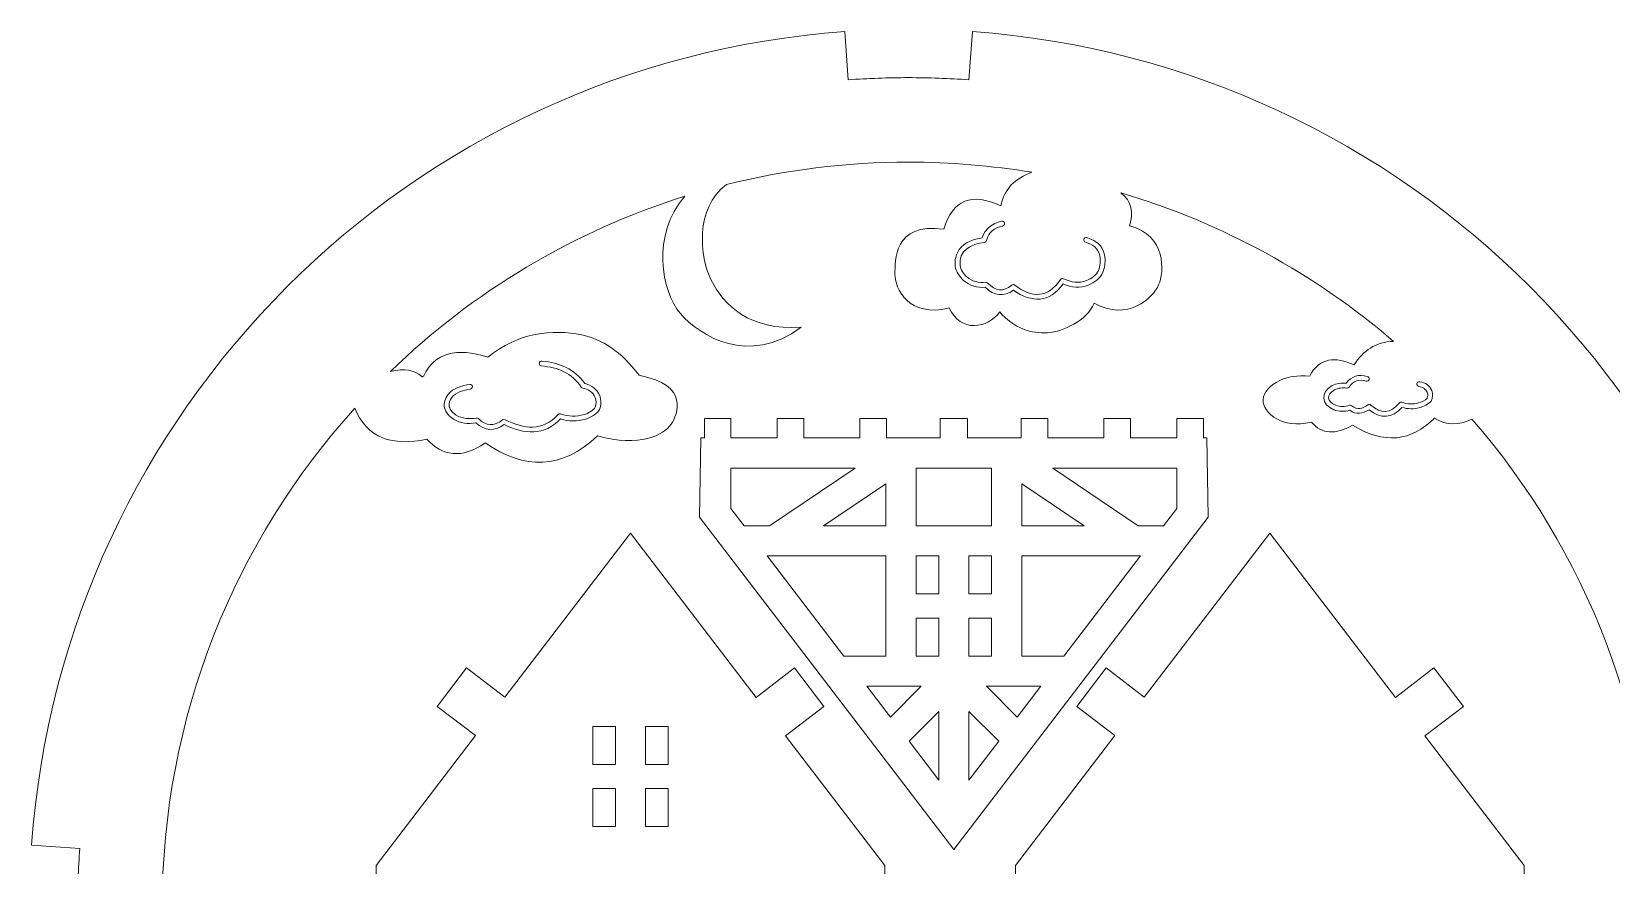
# Model space of a CAD drawing. Header units: centimetres. Extents: x -21.8 to 7.3, y -15.7 to 2.2.
# Drawn here: x -21.74 to -11.93, y -2.96 to 2.22 of the extents above; entities that cross this region are included whole.
import ezdxf

# ---------------------------------------------------------------- set-up
doc = ezdxf.new("R2010")
doc.units = ezdxf.units.CM
doc.header["$MEASUREMENT"] = 0
doc.layers.add('layer 1', color=7, linetype='Continuous')

msp = doc.modelspace()

# ---------------------------------------------------------------- linework, layer by layer
at = {"layer": 'layer 1', "color": 250, "lineweight": 9}
for points, knots in [([(-12.40939, -6.62637), (-12.40939, -6.62637), (-12.18382, -6.82414), (-12.18382, -6.82414), (-12.18382, -6.82414), (-11.42282, -5.95613), (-10.93253, -4.84483), (-10.84481, -3.62211), (-10.84481, -3.62211), (-10.84481, -3.62211), (-11.14405, -3.60064), (-11.14405, -3.60064), (-11.14405, -3.60064), (-11.13516, -3.4768), (-11.13063, -3.35174), (-11.13063, -3.22564), (-11.13063, -3.22564), (-11.13063, -3.09953), (-11.13516, -2.97448), (-11.14405, -2.85064), (-11.14405, -2.85064), (-11.14405, -2.85064), (-10.84481, -2.82917), (-10.84481, -2.82917), (-10.84481, -2.82917), (-11.03852, -0.12916), (-13.19515, 2.02748), (-15.89517, 2.2212), (-15.89517, 2.2212), (-15.89517, 2.2212), (-15.91664, 1.92196), (-15.91664, 1.92196), (-15.91664, 1.92196), (-16.04048, 1.93085), (-16.16554, 1.93538), (-16.29164, 1.93538), (-16.29164, 1.93538), (-16.41775, 1.93538), (-16.5428, 1.93085), (-16.66664, 1.92196), (-16.66664, 1.92196), (-16.66664, 1.92196), (-16.68811, 2.2212), (-16.68811, 2.2212), (-16.68811, 2.2212), (-19.38812, 2.02749), (-21.54476, -0.12916), (-21.73847, -2.82917), (-21.73847, -2.82917), (-21.73847, -2.82917), (-21.43924, -2.85064), (-21.43924, -2.85064), (-21.43924, -2.85064), (-21.44812, -2.97448), (-21.45265, -3.09953), (-21.45265, -3.22564), (-21.45265, -3.22564), (-21.45265, -3.35174), (-21.44812, -3.4768), (-21.43924, -3.60064), (-21.43924, -3.60064), (-21.43924, -3.60064), (-21.73847, -3.62211), (-21.73847, -3.62211), (-21.73847, -3.62211), (-21.65074, -4.84483), (-21.16046, -5.95612), (-20.39947, -6.82414), (-20.39947, -6.82414), (-20.39947, -6.82414), (-20.17389, -6.62636), (-20.17389, -6.62636), (-20.17389, -6.62636), (-20.00887, -6.81459), (-19.83038, -6.99072), (-19.63993, -7.15324), (-19.63993, -7.15324), (-19.63993, -7.15324), (-19.83466, -7.38145), (-19.83466, -7.38145), (-19.83466, -7.38145), (-20.20875, -7.3731), (-20.46206, -7.5321), (-20.57314, -7.75216), (-20.57314, -7.75216), (-20.66296, -7.93007), (-20.7307, -8.23858), (-20.51713, -8.51839), (-20.51713, -8.51839), (-20.42722, -8.61475), (-20.31253, -8.6228), (-20.24623, -8.58992), (-20.24623, -8.58992), (-20.19085, -8.56247), (-20.08651, -8.48128), (-20.14012, -8.36558), (-20.14012, -8.36558), (-20.21379, -8.23374), (-20.23372, -8.13554), (-20.18475, -8.08052), (-20.18475, -8.08052), (-20.14158, -8.03201), (-20.03689, -7.98331), (-19.88414, -8.04213), (-19.88414, -8.04213), (-19.41031, -8.22256), (-19.52285, -8.85833), (-19.62638, -9.21283), (-19.62638, -9.21283), (-19.7825, -9.74735), (-20.32435, -10.20252), (-20.95953, -10.62185), (-20.95953, -10.62185), (-21.07102, -10.68128), (-21.16606, -10.83174), (-21.16606, -11.00439), (-21.16606, -11.00439), (-21.16606, -11.25865), (-20.95994, -11.46476), (-20.70568, -11.46476), (-20.70568, -11.46476), (-20.483, -11.46476), (-20.29724, -11.30666), (-20.25454, -11.09659), (-20.25454, -11.09659), (-20.24028, -11.30228), (-20.06716, -11.46476), (-19.8557, -11.46476), (-19.8557, -11.46476), (-19.63491, -11.46476), (-19.45591, -11.28761), (-19.45591, -11.06907), (-19.45591, -11.06907), (-19.45591, -11.28761), (-19.27876, -11.46476), (-19.06022, -11.46476), (-19.06022, -11.46476), (-18.84169, -11.46476), (-18.66453, -11.28761), (-18.66453, -11.06907), (-18.66453, -11.06907), (-18.66453, -11.28761), (-18.48738, -11.46476), (-18.26884, -11.46476), (-18.26884, -11.46476), (-18.05785, -11.46476), (-17.88541, -11.29961), (-17.87377, -11.09153), (-17.87377, -11.09153), (-17.86214, -11.29961), (-17.68971, -11.46476), (-17.47871, -11.46476), (-17.47871, -11.46476), (-17.26018, -11.46476), (-17.08302, -11.28761), (-17.08302, -11.06907), (-17.08302, -11.06907), (-17.08302, -11.28761), (-16.90586, -11.46476), (-16.68733, -11.46476), (-16.68733, -11.46476), (-16.4688, -11.46476), (-16.29164, -11.28761), (-16.29164, -11.06907), (-16.29164, -11.06907), (-16.29164, -11.28761), (-16.11448, -11.46476), (-15.89595, -11.46476), (-15.89595, -11.46476), (-15.67742, -11.46476), (-15.50026, -11.28761), (-15.50026, -11.06907), (-15.50026, -11.06907), (-15.50026, -11.28761), (-15.32311, -11.46476), (-15.10457, -11.46476), (-15.10457, -11.46476), (-14.89357, -11.46476), (-14.72114, -11.29961), (-14.70951, -11.09153), (-14.70951, -11.09153), (-14.69788, -11.29961), (-14.52544, -11.46476), (-14.31444, -11.46476), (-14.31444, -11.46476), (-14.0959, -11.46476), (-13.91875, -11.28761), (-13.91875, -11.06907), (-13.91875, -11.06907), (-13.91875, -11.28761), (-13.7416, -11.46476), (-13.52306, -11.46476), (-13.52306, -11.46476), (-13.30453, -11.46476), (-13.12737, -11.28761), (-13.12737, -11.06907), (-13.12737, -11.06907), (-13.12737, -11.28761), (-12.94837, -11.46476), (-12.72758, -11.46476), (-12.72758, -11.46476), (-12.51613, -11.46476), (-12.343, -11.30228), (-12.32874, -11.09659), (-12.32874, -11.09659), (-12.28604, -11.30666), (-12.10028, -11.46476), (-11.8776, -11.46476), (-11.8776, -11.46476), (-11.62334, -11.46476), (-11.41723, -11.25865), (-11.41723, -11.00439), (-11.41723, -11.00439), (-11.41723, -10.83174), (-11.51227, -10.68128), (-11.62375, -10.62185), (-11.62375, -10.62185), (-12.25893, -10.20252), (-12.80078, -9.74735), (-12.9569, -9.21283), (-12.9569, -9.21283), (-13.06043, -8.85833), (-13.17297, -8.22256), (-12.69914, -8.04213), (-12.69914, -8.04213), (-12.54639, -7.98331), (-12.4417, -8.03201), (-12.39853, -8.08052), (-12.39853, -8.08052), (-12.34957, -8.13554), (-12.36949, -8.23374), (-12.44316, -8.36558), (-12.44316, -8.36558), (-12.49677, -8.48128), (-12.39244, -8.56247), (-12.33706, -8.58992), (-12.33706, -8.58992), (-12.27075, -8.6228), (-12.15607, -8.61475), (-12.06615, -8.51839), (-12.06615, -8.51839), (-11.85258, -8.23858), (-11.92033, -7.93007), (-12.01014, -7.75216), (-12.01014, -7.75216), (-12.12122, -7.5321), (-12.37453, -7.3731), (-12.74862, -7.38145), (-12.74862, -7.38145), (-12.74862, -7.38145), (-12.94336, -7.15324), (-12.94336, -7.15324), (-12.94336, -7.15324), (-12.75291, -6.99073), (-12.57442, -6.81459), (-12.40939, -6.62637)], [0, 0, 0, 0, 0.0153846, 0.0153846, 0.0153846, 0.0153846, 0.0307692, 0.0307692, 0.0307692, 0.0307692, 0.0461538, 0.0461538, 0.0461538, 0.0461538, 0.0615385, 0.0615385, 0.0615385, 0.0615385, 0.0769231, 0.0769231, 0.0769231, 0.0769231, 0.0923077, 0.0923077, 0.0923077, 0.0923077, 0.1076923, 0.1076923, 0.1076923, 0.1076923, 0.1230769, 0.1230769, 0.1230769, 0.1230769, 0.1384615, 0.1384615, 0.1384615, 0.1384615, 0.1538462, 0.1538462, 0.1538462, 0.1538462, 0.1692308, 0.1692308, 0.1692308, 0.1692308, 0.1846154, 0.1846154, 0.1846154, 0.1846154, 0.2, 0.2, 0.2, 0.2, 0.2153846, 0.2153846, 0.2153846, 0.2153846, 0.2307692, 0.2307692, 0.2307692, 0.2307692, 0.2461538, 0.2461538, 0.2461538, 0.2461538, 0.2615385, 0.2615385, 0.2615385, 0.2615385, 0.2769231, 0.2769231, 0.2769231, 0.2769231, 0.2923077, 0.2923077, 0.2923077, 0.2923077, 0.3076923, 0.3076923, 0.3076923, 0.3076923, 0.3230769, 0.3230769, 0.3230769, 0.3230769, 0.3384615, 0.3384615, 0.3384615, 0.3384615, 0.3538462, 0.3538462, 0.3538462, 0.3538462, 0.3692308, 0.3692308, 0.3692308, 0.3692308, 0.3846154, 0.3846154, 0.3846154, 0.3846154, 0.4, 0.4, 0.4, 0.4, 0.4153846, 0.4153846, 0.4153846, 0.4153846, 0.4307692, 0.4307692, 0.4307692, 0.4307692, 0.4461538, 0.4461538, 0.4461538, 0.4461538, 0.4615385, 0.4615385, 0.4615385, 0.4615385, 0.4769231, 0.4769231, 0.4769231, 0.4769231, 0.4923077, 0.4923077, 0.4923077, 0.4923077, 0.5076923, 0.5076923, 0.5076923, 0.5076923, 0.5230769, 0.5230769, 0.5230769, 0.5230769, 0.5384615, 0.5384615, 0.5384615, 0.5384615, 0.5538462, 0.5538462, 0.5538462, 0.5538462, 0.5692308, 0.5692308, 0.5692308, 0.5692308, 0.5846154, 0.5846154, 0.5846154, 0.5846154, 0.6, 0.6, 0.6, 0.6, 0.6153846, 0.6153846, 0.6153846, 0.6153846, 0.6307692, 0.6307692, 0.6307692, 0.6307692, 0.6461538, 0.6461538, 0.6461538, 0.6461538, 0.6615385, 0.6615385, 0.6615385, 0.6615385, 0.6769231, 0.6769231, 0.6769231, 0.6769231, 0.6923077, 0.6923077, 0.6923077, 0.6923077, 0.7076923, 0.7076923, 0.7076923, 0.7076923, 0.7230769, 0.7230769, 0.7230769, 0.7230769, 0.7384615, 0.7384615, 0.7384615, 0.7384615, 0.7538462, 0.7538462, 0.7538462, 0.7538462, 0.7692308, 0.7692308, 0.7692308, 0.7692308, 0.7846154, 0.7846154, 0.7846154, 0.7846154, 0.8, 0.8, 0.8, 0.8, 0.8153846, 0.8153846, 0.8153846, 0.8153846, 0.8307692, 0.8307692, 0.8307692, 0.8307692, 0.8461538, 0.8461538, 0.8461538, 0.8461538, 0.8615385, 0.8615385, 0.8615385, 0.8615385, 0.8769231, 0.8769231, 0.8769231, 0.8769231, 0.8923077, 0.8923077, 0.8923077, 0.8923077, 0.9076923, 0.9076923, 0.9076923, 0.9076923, 0.9230769, 0.9230769, 0.9230769, 0.9230769, 0.9384615, 0.9384615, 0.9384615, 0.9384615, 0.9538462, 0.9538462, 0.9538462, 0.9538462, 0.9692308, 0.9692308, 0.9692308, 0.9692308, 1, 1, 1, 1]), ([(-13.99657, -7.25433), (-13.99657, -7.25433), (-13.99657, -7.55433), (-13.99657, -7.55433), (-13.99657, -7.55433), (-13.99657, -7.55433), (-14.29657, -7.55433), (-14.29657, -7.55433), (-14.29657, -7.55433), (-14.29657, -7.55433), (-14.29657, -7.25433), (-14.29657, -7.25433), (-14.29657, -7.25433), (-14.29657, -7.25433), (-17.81635, -7.25433), (-17.81635, -7.25433), (-17.81635, -7.25433), (-17.81635, -7.25433), (-17.81635, -6.94984), (-17.81635, -6.94984), (-17.81635, -6.94984), (-17.81635, -6.94984), (-17.45062, -6.94984), (-17.45062, -6.94984), (-17.45062, -6.94984), (-17.45062, -6.94984), (-17.45062, -6.72484), (-17.45062, -6.72484), (-17.45062, -6.72484), (-17.45062, -6.72484), (-17.81635, -6.72484), (-17.81635, -6.72484), (-17.81635, -6.72484), (-17.81635, -6.72484), (-17.81635, -6.57865), (-17.81635, -6.57865), (-17.81635, -6.57865), (-17.81635, -6.57865), (-17.63713, -6.57865), (-17.63713, -6.57865), (-17.63713, -6.57865), (-17.63713, -6.57865), (-17.63713, -6.35365), (-17.63713, -6.35365), (-17.63713, -6.35365), (-17.63713, -6.35365), (-17.81635, -6.35365), (-17.81635, -6.35365), (-17.81635, -6.35365), (-17.81635, -6.35365), (-17.81635, -6.13486), (-17.81635, -6.13486), (-17.81635, -6.13486), (-17.81635, -6.13486), (-18.04135, -6.13486), (-18.04135, -6.13486), (-18.04135, -6.13486), (-18.04135, -6.13486), (-18.04135, -6.35365), (-18.04135, -6.35365), (-18.04135, -6.35365), (-18.04135, -6.35365), (-18.50295, -6.35365), (-18.50295, -6.35365), (-18.50295, -6.35365), (-18.50295, -6.35365), (-18.50295, -6.13486), (-18.50295, -6.13486), (-18.50295, -6.13486), (-18.50295, -6.13486), (-18.72795, -6.13486), (-18.72795, -6.13486), (-18.72795, -6.13486), (-18.72795, -6.13486), (-18.72795, -6.35365), (-18.72795, -6.35365), (-18.72795, -6.35365), (-18.72795, -6.35365), (-19.71313, -6.35365), (-19.71313, -6.35365), (-19.71313, -6.35365), (-20.46745, -5.5291), (-20.92765, -4.43095), (-20.92765, -3.22534), (-20.92765, -3.22534), (-20.92765, -2.02928), (-20.4747, -0.93901), (-19.731, -0.11668), (-19.731, -0.11668), (-19.65533, -0.30546), (-19.49662, -0.35373), (-19.28335, -0.30967), (-19.28335, -0.30967), (-19.1866, -0.41174), (-19.06985, -0.43579), (-18.9202, -0.33149), (-18.9202, -0.33149), (-18.67785, -0.50029), (-18.44488, -0.50005), (-18.22368, -0.28784), (-18.22368, -0.28784), (-17.96404, -0.36301), (-17.80852, -0.28159), (-17.7662, -0.21649), (-17.7662, -0.21649), (-17.72635, -0.15519), (-17.64777, 0.02781), (-17.96571, 0.08721), (-17.96571, 0.08721), (-18.07501, 0.23483), (-18.19462, 0.31169), (-18.32156, 0.33809), (-18.32156, 0.33809), (-18.50362, 0.37596), (-18.71666, 0.35374), (-18.90433, 0.20032), (-18.90433, 0.20032), (-19.09906, 0.26171), (-19.23545, 0.22824), (-19.30318, 0.08324), (-19.30318, 0.08324), (-19.31071, 0.0776), (-19.31074, 0.07493), (-19.31509, 0.07928), (-19.31509, 0.07928), (-19.3602, 0.12182), (-19.42518, 0.13254), (-19.50996, 0.11159), (-19.50996, 0.11159), (-18.99884, 0.60464), (-18.37474, 0.98138), (-17.68029, 1.19911), (-17.68029, 1.19911), (-17.89153, 0.96047), (-17.82595, 0.60614), (-17.70892, 0.47114), (-17.70892, 0.47114), (-17.58862, 0.33238), (-17.28476, 0.14112), (-16.95765, 0.38684), (-16.95765, 0.38684), (-17.27812, 0.36155), (-17.44018, 0.52421), (-17.51674, 0.6778), (-17.51674, 0.6778), (-17.58886, 0.82245), (-17.62002, 1.12409), (-17.42293, 1.27166), (-17.42293, 1.27166), (-17.06086, 1.36245), (-16.68187, 1.41067), (-16.29164, 1.41067), (-16.29164, 1.41067), (-16.03065, 1.41067), (-15.77469, 1.38909), (-15.52545, 1.34765), (-15.52545, 1.34765), (-15.62884, 1.3101), (-15.69863, 1.24525), (-15.71734, 1.13888), (-15.71734, 1.13888), (-15.89942, 1.22592), (-16.01746, 1.17687), (-16.07254, 0.99401), (-16.07254, 0.99401), (-16.38697, 1.03868), (-16.37467, 0.79391), (-16.37597, 0.7162), (-16.37597, 0.7162), (-16.37743, 0.62911), (-16.29072, 0.44084), (-16.03881, 0.50585), (-16.03881, 0.50585), (-15.9718, 0.35082), (-15.79759, 0.3761), (-15.72528, 0.48204), (-15.72528, 0.48204), (-15.64025, 0.3788), (-15.52539, 0.34407), (-15.42837, 0.35187), (-15.42837, 0.35187), (-15.32986, 0.35978), (-15.18574, 0.42374), (-15.13891, 0.53562), (-15.13891, 0.53562), (-14.93056, 0.41917), (-14.77411, 0.56752), (-14.73799, 0.64858), (-14.73799, 0.64858), (-14.70257, 0.72809), (-14.69042, 0.95691), (-14.91865, 1.01484), (-14.91865, 1.01484), (-14.8913, 1.09874), (-14.9067, 1.168), (-14.97196, 1.22013), (-14.97196, 1.22013), (-14.34074, 1.03303), (-13.76572, 0.71515), (-13.27831, 0.29789), (-13.27831, 0.29789), (-13.39142, 0.29477), (-13.46867, 0.23945), (-13.52358, 0.15164), (-13.52358, 0.15164), (-13.64162, 0.20444), (-13.73957, 0.19877), (-13.79941, 0.08219), (-13.79941, 0.08219), (-13.87709, 0.08987), (-13.9393, 0.07671), (-13.986, 0.05453), (-13.986, 0.05453), (-14.11643, -0.00741), (-14.12362, -0.11554), (-14.00045, -0.18529), (-14.00045, -0.18529), (-13.95415, -0.21153), (-13.8865, -0.22571), (-13.78948, -0.20356), (-13.78948, -0.20356), (-13.72513, -0.27768), (-13.6402, -0.28491), (-13.5335, -0.22142), (-13.5335, -0.22142), (-13.33686, -0.34405), (-13.16922, -0.3217), (-13.0255, -0.17975), (-13.0255, -0.17975), (-12.9504, -0.22344), (-12.87269, -0.22528), (-12.79231, -0.1843), (-12.79231, -0.1843), (-12.0843, -0.99832), (-11.65563, -2.06177), (-11.65563, -3.22534), (-11.65563, -3.22534), (-11.65563, -4.95078), (-12.59823, -6.45607), (-13.99657, -7.25433)], [0, 0, 0, 0, 0.0163934, 0.0163934, 0.0163934, 0.0163934, 0.0327869, 0.0327869, 0.0327869, 0.0327869, 0.0491803, 0.0491803, 0.0491803, 0.0491803, 0.0655738, 0.0655738, 0.0655738, 0.0655738, 0.0819672, 0.0819672, 0.0819672, 0.0819672, 0.0983607, 0.0983607, 0.0983607, 0.0983607, 0.1147541, 0.1147541, 0.1147541, 0.1147541, 0.1311475, 0.1311475, 0.1311475, 0.1311475, 0.147541, 0.147541, 0.147541, 0.147541, 0.1639344, 0.1639344, 0.1639344, 0.1639344, 0.1803279, 0.1803279, 0.1803279, 0.1803279, 0.1967213, 0.1967213, 0.1967213, 0.1967213, 0.2131148, 0.2131148, 0.2131148, 0.2131148, 0.2295082, 0.2295082, 0.2295082, 0.2295082, 0.2459016, 0.2459016, 0.2459016, 0.2459016, 0.2622951, 0.2622951, 0.2622951, 0.2622951, 0.2786885, 0.2786885, 0.2786885, 0.2786885, 0.295082, 0.295082, 0.295082, 0.295082, 0.3114754, 0.3114754, 0.3114754, 0.3114754, 0.3278689, 0.3278689, 0.3278689, 0.3278689, 0.3442623, 0.3442623, 0.3442623, 0.3442623, 0.3606557, 0.3606557, 0.3606557, 0.3606557, 0.3770492, 0.3770492, 0.3770492, 0.3770492, 0.3934426, 0.3934426, 0.3934426, 0.3934426, 0.4098361, 0.4098361, 0.4098361, 0.4098361, 0.4262295, 0.4262295, 0.4262295, 0.4262295, 0.442623, 0.442623, 0.442623, 0.442623, 0.4590164, 0.4590164, 0.4590164, 0.4590164, 0.4754098, 0.4754098, 0.4754098, 0.4754098, 0.4918033, 0.4918033, 0.4918033, 0.4918033, 0.5081967, 0.5081967, 0.5081967, 0.5081967, 0.5245902, 0.5245902, 0.5245902, 0.5245902, 0.5409836, 0.5409836, 0.5409836, 0.5409836, 0.557377, 0.557377, 0.557377, 0.557377, 0.5737705, 0.5737705, 0.5737705, 0.5737705, 0.5901639, 0.5901639, 0.5901639, 0.5901639, 0.6065574, 0.6065574, 0.6065574, 0.6065574, 0.6229508, 0.6229508, 0.6229508, 0.6229508, 0.6393443, 0.6393443, 0.6393443, 0.6393443, 0.6557377, 0.6557377, 0.6557377, 0.6557377, 0.6721311, 0.6721311, 0.6721311, 0.6721311, 0.6885246, 0.6885246, 0.6885246, 0.6885246, 0.704918, 0.704918, 0.704918, 0.704918, 0.7213115, 0.7213115, 0.7213115, 0.7213115, 0.7377049, 0.7377049, 0.7377049, 0.7377049, 0.7540984, 0.7540984, 0.7540984, 0.7540984, 0.7704918, 0.7704918, 0.7704918, 0.7704918, 0.7868852, 0.7868852, 0.7868852, 0.7868852, 0.8032787, 0.8032787, 0.8032787, 0.8032787, 0.8196721, 0.8196721, 0.8196721, 0.8196721, 0.8360656, 0.8360656, 0.8360656, 0.8360656, 0.852459, 0.852459, 0.852459, 0.852459, 0.8688525, 0.8688525, 0.8688525, 0.8688525, 0.8852459, 0.8852459, 0.8852459, 0.8852459, 0.9016393, 0.9016393, 0.9016393, 0.9016393, 0.9180328, 0.9180328, 0.9180328, 0.9180328, 0.9344262, 0.9344262, 0.9344262, 0.9344262, 0.9508197, 0.9508197, 0.9508197, 0.9508197, 0.9672131, 0.9672131, 0.9672131, 0.9672131, 1, 1, 1, 1]), ([(-15.33045, 0.65458), (-15.41686, 0.53726), (-15.52446, 0.53413), (-15.64061, 0.61697), (-15.64061, 0.61697), (-15.70149, 0.57143), (-15.76142, 0.58062), (-15.81534, 0.63409), (-15.81534, 0.63409), (-15.86458, 0.63011), (-15.91207, 0.6429), (-15.94963, 0.67628), (-15.94963, 0.67628), (-15.97405, 0.69797), (-15.99715, 0.73257), (-16.00135, 0.76562), (-16.00135, 0.76562), (-16.0059, 0.8015), (-15.9976, 0.8385), (-15.97642, 0.86804), (-15.97642, 0.86804), (-15.94358, 0.91382), (-15.88747, 0.93353), (-15.8335, 0.94112), (-15.8335, 0.94112), (-15.81658, 0.9985), (-15.77275, 1.03043), (-15.71364, 1.04339), (-15.71364, 1.04339), (-15.70557, 1.04515), (-15.69754, 1.04001), (-15.69577, 1.03194), (-15.69577, 1.03194), (-15.69401, 1.02387), (-15.69915, 1.01585), (-15.70722, 1.01408), (-15.70722, 1.01408), (-15.75828, 1.00289), (-15.795, 0.97654), (-15.80693, 0.9242), (-15.80693, 0.9242), (-15.80837, 0.91787), (-15.81341, 0.91336), (-15.81985, 0.91262), (-15.81985, 0.91262), (-15.90031, 0.90344), (-15.98347, 0.86316), (-15.97159, 0.7694), (-15.97159, 0.7694), (-15.96834, 0.74378), (-15.94852, 0.71542), (-15.92971, 0.69871), (-15.92971, 0.69871), (-15.89668, 0.66935), (-15.85469, 0.65966), (-15.81135, 0.66461), (-15.81135, 0.66461), (-15.80652, 0.66517), (-15.80212, 0.66357), (-15.79877, 0.66005), (-15.79877, 0.66005), (-15.75169, 0.61051), (-15.70443, 0.60218), (-15.65062, 0.64731), (-15.65062, 0.64731), (-15.64522, 0.65185), (-15.63763, 0.65205), (-15.63198, 0.64782), (-15.63198, 0.64782), (-15.52258, 0.56579), (-15.42785, 0.56545), (-15.34774, 0.68202), (-15.34774, 0.68202), (-15.34346, 0.68825), (-15.33535, 0.69032), (-15.3286, 0.6869), (-15.3286, 0.6869), (-15.28366, 0.66411), (-15.23316, 0.6575), (-15.18549, 0.67581), (-15.18549, 0.67581), (-15.15767, 0.6865), (-15.1239, 0.71008), (-15.11209, 0.73861), (-15.11209, 0.73861), (-15.10105, 0.76526), (-15.09737, 0.80096), (-15.10352, 0.82906), (-15.10352, 0.82906), (-15.11371, 0.87563), (-15.148, 0.90098), (-15.19246, 0.91305), (-15.19246, 0.91305), (-15.20044, 0.91521), (-15.20518, 0.92348), (-15.20301, 0.93146), (-15.20301, 0.93146), (-15.20085, 0.93943), (-15.19258, 0.94417), (-15.1846, 0.942), (-15.1846, 0.942), (-15.12918, 0.92696), (-15.08685, 0.89318), (-15.07422, 0.83547), (-15.07422, 0.83547), (-15.06676, 0.80138), (-15.07099, 0.75945), (-15.08437, 0.72713), (-15.08437, 0.72713), (-15.09947, 0.69065), (-15.1389, 0.66158), (-15.17473, 0.64781), (-15.17473, 0.64781), (-15.22626, 0.62801), (-15.28092, 0.63262), (-15.33045, 0.65458)], [0, 0, 0, 0, 0.0333333, 0.0333333, 0.0333333, 0.0333333, 0.0666667, 0.0666667, 0.0666667, 0.0666667, 0.1, 0.1, 0.1, 0.1, 0.1333333, 0.1333333, 0.1333333, 0.1333333, 0.1666667, 0.1666667, 0.1666667, 0.1666667, 0.2, 0.2, 0.2, 0.2, 0.2333333, 0.2333333, 0.2333333, 0.2333333, 0.2666667, 0.2666667, 0.2666667, 0.2666667, 0.3, 0.3, 0.3, 0.3, 0.3333333, 0.3333333, 0.3333333, 0.3333333, 0.3666667, 0.3666667, 0.3666667, 0.3666667, 0.4, 0.4, 0.4, 0.4, 0.4333333, 0.4333333, 0.4333333, 0.4333333, 0.4666667, 0.4666667, 0.4666667, 0.4666667, 0.5, 0.5, 0.5, 0.5, 0.5333333, 0.5333333, 0.5333333, 0.5333333, 0.5666667, 0.5666667, 0.5666667, 0.5666667, 0.6, 0.6, 0.6, 0.6, 0.6333333, 0.6333333, 0.6333333, 0.6333333, 0.6666667, 0.6666667, 0.6666667, 0.6666667, 0.7, 0.7, 0.7, 0.7, 0.7333333, 0.7333333, 0.7333333, 0.7333333, 0.7666667, 0.7666667, 0.7666667, 0.7666667, 0.8, 0.8, 0.8, 0.8, 0.8333333, 0.8333333, 0.8333333, 0.8333333, 0.8666667, 0.8666667, 0.8666667, 0.8666667, 0.9, 0.9, 0.9, 0.9, 0.9333333, 0.9333333, 0.9333333, 0.9333333, 1, 1, 1, 1]), ([(-18.30279, 0.03593), (-18.2617, 0.02541), (-18.22586, 0.002), (-18.20976, -0.03893), (-18.20976, -0.03893), (-18.19982, -0.0642), (-18.19793, -0.09942), (-18.21116, -0.12394), (-18.21116, -0.12394), (-18.22734, -0.15393), (-18.26682, -0.17504), (-18.29808, -0.18486), (-18.29808, -0.18486), (-18.34839, -0.20065), (-18.40217, -0.19835), (-18.45243, -0.18382), (-18.45243, -0.18382), (-18.5554, -0.28811), (-18.67767, -0.28033), (-18.80261, -0.21904), (-18.80261, -0.21904), (-18.86305, -0.26175), (-18.92315, -0.25876), (-18.97868, -0.20855), (-18.97868, -0.20855), (-19.02609, -0.21549), (-19.07608, -0.21121), (-19.1174, -0.18514), (-19.1174, -0.18514), (-19.14175, -0.16979), (-19.16617, -0.14356), (-19.17328, -0.11493), (-19.17328, -0.11493), (-19.18052, -0.08577), (-19.16979, -0.05389), (-19.15131, -0.03108), (-19.15131, -0.03108), (-19.1194, 0.00831), (-19.06575, 0.02468), (-19.0173, 0.03066), (-19.0173, 0.03066), (-19.0091, 0.03167), (-19.00159, 0.02581), (-19.00057, 0.01761), (-19.00057, 0.01761), (-18.99956, 0.00941), (-19.00543, 0.0019), (-19.01362, 0.00089), (-19.01362, 0.00089), (-19.05361, -0.00405), (-19.10146, -0.01721), (-19.128, -0.04997), (-19.128, -0.04997), (-19.14043, -0.06531), (-19.14909, -0.08786), (-19.14416, -0.1077), (-19.14416, -0.1077), (-19.13899, -0.1285), (-19.11892, -0.14872), (-19.1014, -0.15977), (-19.1014, -0.15977), (-19.06442, -0.18309), (-19.01833, -0.18501), (-18.97633, -0.1778), (-18.97633, -0.1778), (-18.97147, -0.17696), (-18.96691, -0.17837), (-18.96337, -0.1818), (-18.96337, -0.1818), (-18.91471, -0.22882), (-18.8665, -0.23062), (-18.81328, -0.18963), (-18.81328, -0.18963), (-18.80858, -0.18601), (-18.8026, -0.18546), (-18.79732, -0.18815), (-18.79732, -0.18815), (-18.67899, -0.24837), (-18.56487, -0.26017), (-18.46781, -0.15654), (-18.46781, -0.15654), (-18.46375, -0.1522), (-18.45793, -0.1507), (-18.45228, -0.15251), (-18.45228, -0.15251), (-18.40543, -0.16753), (-18.35443, -0.1711), (-18.30706, -0.15623), (-18.30706, -0.15623), (-18.28407, -0.14902), (-18.2496, -0.13201), (-18.23756, -0.1097), (-18.23756, -0.1097), (-18.22867, -0.0932), (-18.23107, -0.06673), (-18.23768, -0.04991), (-18.23768, -0.04991), (-18.25078, -0.0166), (-18.28175, 0.00058), (-18.31528, 0.00808), (-18.31528, 0.00808), (-18.31924, 0.00896), (-18.32233, 0.01111), (-18.32455, 0.01451), (-18.32455, 0.01451), (-18.38118, 0.10108), (-18.47106, 0.13658), (-18.57133, 0.1457), (-18.57133, 0.1457), (-18.57955, 0.14645), (-18.58566, 0.15377), (-18.58491, 0.16199), (-18.58491, 0.16199), (-18.58416, 0.17022), (-18.57684, 0.17633), (-18.56861, 0.17558), (-18.56861, 0.17558), (-18.46091, 0.16579), (-18.36472, 0.12682), (-18.30279, 0.03593)], [0, 0, 0, 0, 0.0322581, 0.0322581, 0.0322581, 0.0322581, 0.0645161, 0.0645161, 0.0645161, 0.0645161, 0.0967742, 0.0967742, 0.0967742, 0.0967742, 0.1290323, 0.1290323, 0.1290323, 0.1290323, 0.1612903, 0.1612903, 0.1612903, 0.1612903, 0.1935484, 0.1935484, 0.1935484, 0.1935484, 0.2258065, 0.2258065, 0.2258065, 0.2258065, 0.2580645, 0.2580645, 0.2580645, 0.2580645, 0.2903226, 0.2903226, 0.2903226, 0.2903226, 0.3225806, 0.3225806, 0.3225806, 0.3225806, 0.3548387, 0.3548387, 0.3548387, 0.3548387, 0.3870968, 0.3870968, 0.3870968, 0.3870968, 0.4193548, 0.4193548, 0.4193548, 0.4193548, 0.4516129, 0.4516129, 0.4516129, 0.4516129, 0.483871, 0.483871, 0.483871, 0.483871, 0.516129, 0.516129, 0.516129, 0.516129, 0.5483871, 0.5483871, 0.5483871, 0.5483871, 0.5806452, 0.5806452, 0.5806452, 0.5806452, 0.6129032, 0.6129032, 0.6129032, 0.6129032, 0.6451613, 0.6451613, 0.6451613, 0.6451613, 0.6774194, 0.6774194, 0.6774194, 0.6774194, 0.7096774, 0.7096774, 0.7096774, 0.7096774, 0.7419355, 0.7419355, 0.7419355, 0.7419355, 0.7741935, 0.7741935, 0.7741935, 0.7741935, 0.8064516, 0.8064516, 0.8064516, 0.8064516, 0.8387097, 0.8387097, 0.8387097, 0.8387097, 0.8709677, 0.8709677, 0.8709677, 0.8709677, 0.9032258, 0.9032258, 0.9032258, 0.9032258, 0.9354839, 0.9354839, 0.9354839, 0.9354839, 1, 1, 1, 1]), ([(-13.22707, -0.11166), (-13.28979, -0.18042), (-13.35973, -0.18475), (-13.43127, -0.1271), (-13.43127, -0.1271), (-13.47033, -0.15202), (-13.51224, -0.1585), (-13.55154, -0.12984), (-13.55154, -0.12984), (-13.58388, -0.13866), (-13.61814, -0.13885), (-13.64963, -0.12617), (-13.64963, -0.12617), (-13.72805, -0.09462), (-13.73531, -0.01737), (-13.65983, 0.02326), (-13.65983, 0.02326), (-13.63376, 0.03729), (-13.60357, 0.04056), (-13.57436, 0.03839), (-13.57436, 0.03839), (-13.54102, 0.082), (-13.49694, 0.09507), (-13.44147, 0.08084), (-13.44147, 0.08084), (-13.43347, 0.0788), (-13.42861, 0.07059), (-13.43067, 0.06259), (-13.43067, 0.06259), (-13.43272, 0.05459), (-13.44092, 0.04973), (-13.44892, 0.05179), (-13.44892, 0.05179), (-13.4951, 0.06363), (-13.5281, 0.05315), (-13.55487, 0.01417), (-13.55487, 0.01417), (-13.55809, 0.00949), (-13.56325, 0.00713), (-13.56889, 0.00775), (-13.56889, 0.00775), (-13.59441, 0.01058), (-13.62254, 0.00926), (-13.64561, -0.00316), (-13.64561, -0.00316), (-13.69875, -0.03176), (-13.69286, -0.07644), (-13.63843, -0.09835), (-13.63843, -0.09835), (-13.61095, -0.1094), (-13.58079, -0.10783), (-13.55293, -0.09898), (-13.55293, -0.09898), (-13.5479, -0.09738), (-13.54282, -0.09838), (-13.53877, -0.10176), (-13.53877, -0.10176), (-13.5053, -0.12972), (-13.47168, -0.11974), (-13.43911, -0.09616), (-13.43911, -0.09616), (-13.43338, -0.092), (-13.42576, -0.09236), (-13.42043, -0.09703), (-13.42043, -0.09703), (-13.35587, -0.15361), (-13.2994, -0.15082), (-13.24331, -0.08471), (-13.24331, -0.08471), (-13.23924, -0.07991), (-13.23298, -0.07819), (-13.22702, -0.08022), (-13.22702, -0.08022), (-13.19392, -0.09154), (-13.15804, -0.09346), (-13.12417, -0.08435), (-13.12417, -0.08435), (-13.10819, -0.08005), (-13.08071, -0.06891), (-13.07071, -0.05482), (-13.07071, -0.05482), (-13.06422, -0.04567), (-13.06562, -0.02817), (-13.06939, -0.01826), (-13.06939, -0.01826), (-13.07776, 0.00376), (-13.09951, 0.0139), (-13.12141, 0.01781), (-13.12141, 0.01781), (-13.12954, 0.01927), (-13.13499, 0.02709), (-13.13353, 0.03522), (-13.13353, 0.03522), (-13.13208, 0.04336), (-13.12426, 0.0488), (-13.11613, 0.04735), (-13.11613, 0.04735), (-13.08342, 0.04149), (-13.05364, 0.02471), (-13.04135, -0.0076), (-13.04135, -0.0076), (-13.0339, -0.02719), (-13.0337, -0.05449), (-13.04624, -0.07217), (-13.04624, -0.07217), (-13.06087, -0.09279), (-13.09276, -0.10697), (-13.11638, -0.11332), (-13.11638, -0.11332), (-13.15273, -0.12309), (-13.19107, -0.12211), (-13.22707, -0.11166)], [0, 0, 0, 0, 0.0344828, 0.0344828, 0.0344828, 0.0344828, 0.0689655, 0.0689655, 0.0689655, 0.0689655, 0.1034483, 0.1034483, 0.1034483, 0.1034483, 0.137931, 0.137931, 0.137931, 0.137931, 0.1724138, 0.1724138, 0.1724138, 0.1724138, 0.2068966, 0.2068966, 0.2068966, 0.2068966, 0.2413793, 0.2413793, 0.2413793, 0.2413793, 0.2758621, 0.2758621, 0.2758621, 0.2758621, 0.3103448, 0.3103448, 0.3103448, 0.3103448, 0.3448276, 0.3448276, 0.3448276, 0.3448276, 0.3793103, 0.3793103, 0.3793103, 0.3793103, 0.4137931, 0.4137931, 0.4137931, 0.4137931, 0.4482759, 0.4482759, 0.4482759, 0.4482759, 0.4827586, 0.4827586, 0.4827586, 0.4827586, 0.5172414, 0.5172414, 0.5172414, 0.5172414, 0.5517241, 0.5517241, 0.5517241, 0.5517241, 0.5862069, 0.5862069, 0.5862069, 0.5862069, 0.6206897, 0.6206897, 0.6206897, 0.6206897, 0.6551724, 0.6551724, 0.6551724, 0.6551724, 0.6896552, 0.6896552, 0.6896552, 0.6896552, 0.7241379, 0.7241379, 0.7241379, 0.7241379, 0.7586207, 0.7586207, 0.7586207, 0.7586207, 0.7931034, 0.7931034, 0.7931034, 0.7931034, 0.8275862, 0.8275862, 0.8275862, 0.8275862, 0.862069, 0.862069, 0.862069, 0.862069, 0.8965517, 0.8965517, 0.8965517, 0.8965517, 0.9310345, 0.9310345, 0.9310345, 0.9310345, 1, 1, 1, 1])]:
    msp.add_open_spline(points, degree=3, knots=knots, dxfattribs=at)
at = {"layer": 'layer 1', "color": 242, "lineweight": 9}
for points, knots in [([(-14.43825, -0.30182), (-14.43825, -0.30182), (-14.43047, -0.79318), (-14.43047, -0.79318), (-14.43047, -0.79318), (-14.43047, -0.79318), (-16.01004, -2.85694), (-16.01004, -2.85694), (-16.01004, -2.85694), (-16.01004, -2.85694), (-17.58961, -0.79318), (-17.58961, -0.79318), (-17.58961, -0.79318), (-17.58961, -0.79318), (-17.58183, -0.30182), (-17.58183, -0.30182), (-17.58183, -0.30182), (-17.58183, -0.30182), (-17.55961, -0.30182), (-17.55961, -0.30182), (-17.55961, -0.30182), (-17.55961, -0.30182), (-17.55961, -0.18161), (-17.55961, -0.18161), (-17.55961, -0.18161), (-17.55961, -0.18161), (-17.39491, -0.18161), (-17.39491, -0.18161), (-17.39491, -0.18161), (-17.39491, -0.18161), (-17.39491, -0.30182), (-17.39491, -0.30182), (-17.39491, -0.30182), (-17.39491, -0.30182), (-17.10717, -0.30182), (-17.10717, -0.30182), (-17.10717, -0.30182), (-17.10717, -0.30182), (-17.10717, -0.18161), (-17.10717, -0.18161), (-17.10717, -0.18161), (-17.10717, -0.18161), (-16.94247, -0.18161), (-16.94247, -0.18161), (-16.94247, -0.18161), (-16.94247, -0.18161), (-16.94247, -0.30182), (-16.94247, -0.30182), (-16.94247, -0.30182), (-16.94247, -0.30182), (-16.59322, -0.30182), (-16.59322, -0.30182), (-16.59322, -0.30182), (-16.59322, -0.30182), (-16.59322, -0.18161), (-16.59322, -0.18161), (-16.59322, -0.18161), (-16.59322, -0.18161), (-16.42852, -0.18161), (-16.42852, -0.18161), (-16.42852, -0.18161), (-16.42852, -0.18161), (-16.42852, -0.30182), (-16.42852, -0.30182), (-16.42852, -0.30182), (-16.42852, -0.30182), (-16.09513, -0.30182), (-16.09513, -0.30182), (-16.09513, -0.30182), (-16.09513, -0.30182), (-16.09513, -0.18161), (-16.09513, -0.18161), (-16.09513, -0.18161), (-16.09513, -0.18161), (-16.01004, -0.18161), (-16.01004, -0.18161), (-16.01004, -0.18161), (-16.01004, -0.18161), (-15.92494, -0.18161), (-15.92494, -0.18161), (-15.92494, -0.18161), (-15.92494, -0.18161), (-15.92494, -0.30182), (-15.92494, -0.30182), (-15.92494, -0.30182), (-15.92494, -0.30182), (-15.59156, -0.30182), (-15.59156, -0.30182), (-15.59156, -0.30182), (-15.59156, -0.30182), (-15.59156, -0.18161), (-15.59156, -0.18161), (-15.59156, -0.18161), (-15.59156, -0.18161), (-15.42686, -0.18161), (-15.42686, -0.18161), (-15.42686, -0.18161), (-15.42686, -0.18161), (-15.42686, -0.30182), (-15.42686, -0.30182), (-15.42686, -0.30182), (-15.42686, -0.30182), (-15.07761, -0.30182), (-15.07761, -0.30182), (-15.07761, -0.30182), (-15.07761, -0.30182), (-15.07761, -0.18161), (-15.07761, -0.18161), (-15.07761, -0.18161), (-15.07761, -0.18161), (-14.91291, -0.18161), (-14.91291, -0.18161), (-14.91291, -0.18161), (-14.91291, -0.18161), (-14.91291, -0.30182), (-14.91291, -0.30182), (-14.91291, -0.30182), (-14.91291, -0.30182), (-14.62517, -0.30182), (-14.62517, -0.30182), (-14.62517, -0.30182), (-14.62517, -0.30182), (-14.62517, -0.18161), (-14.62517, -0.18161), (-14.62517, -0.18161), (-14.62517, -0.18161), (-14.46047, -0.18161), (-14.46047, -0.18161), (-14.46047, -0.18161), (-14.46047, -0.18161), (-14.46047, -0.30182), (-14.46047, -0.30182), (-14.46047, -0.30182), (-14.46047, -0.30182), (-14.43825, -0.30182), (-14.43825, -0.30182)], [0, 0, 0, 0, 0.0285714, 0.0285714, 0.0285714, 0.0285714, 0.0571429, 0.0571429, 0.0571429, 0.0571429, 0.0857143, 0.0857143, 0.0857143, 0.0857143, 0.1142857, 0.1142857, 0.1142857, 0.1142857, 0.1428571, 0.1428571, 0.1428571, 0.1428571, 0.1714286, 0.1714286, 0.1714286, 0.1714286, 0.2, 0.2, 0.2, 0.2, 0.2285714, 0.2285714, 0.2285714, 0.2285714, 0.2571429, 0.2571429, 0.2571429, 0.2571429, 0.2857143, 0.2857143, 0.2857143, 0.2857143, 0.3142857, 0.3142857, 0.3142857, 0.3142857, 0.3428571, 0.3428571, 0.3428571, 0.3428571, 0.3714286, 0.3714286, 0.3714286, 0.3714286, 0.4, 0.4, 0.4, 0.4, 0.4285714, 0.4285714, 0.4285714, 0.4285714, 0.4571429, 0.4571429, 0.4571429, 0.4571429, 0.4857143, 0.4857143, 0.4857143, 0.4857143, 0.5142857, 0.5142857, 0.5142857, 0.5142857, 0.5428571, 0.5428571, 0.5428571, 0.5428571, 0.5714286, 0.5714286, 0.5714286, 0.5714286, 0.6, 0.6, 0.6, 0.6, 0.6285714, 0.6285714, 0.6285714, 0.6285714, 0.6571429, 0.6571429, 0.6571429, 0.6571429, 0.6857143, 0.6857143, 0.6857143, 0.6857143, 0.7142857, 0.7142857, 0.7142857, 0.7142857, 0.7428571, 0.7428571, 0.7428571, 0.7428571, 0.7714286, 0.7714286, 0.7714286, 0.7714286, 0.8, 0.8, 0.8, 0.8, 0.8285714, 0.8285714, 0.8285714, 0.8285714, 0.8571429, 0.8571429, 0.8571429, 0.8571429, 0.8857143, 0.8857143, 0.8857143, 0.8857143, 0.9142857, 0.9142857, 0.9142857, 0.9142857, 0.9428571, 0.9428571, 0.9428571, 0.9428571, 1, 1, 1, 1]), ([(-17.39491, -0.48932), (-17.39491, -0.48932), (-16.62377, -0.48932), (-16.62377, -0.48932), (-16.62377, -0.48932), (-16.62377, -0.48932), (-17.15549, -0.84637), (-17.15549, -0.84637), (-17.15549, -0.84637), (-17.15549, -0.84637), (-17.31278, -0.84637), (-17.31278, -0.84637), (-17.31278, -0.84637), (-17.31278, -0.84637), (-17.39491, -0.73908), (-17.39491, -0.73908), (-17.39491, -0.73908), (-17.39491, -0.73908), (-17.39491, -0.48932), (-17.39491, -0.48932)], [0, 0, 0, 0, 0.1666667, 0.1666667, 0.1666667, 0.1666667, 0.3333333, 0.3333333, 0.3333333, 0.3333333, 0.5, 0.5, 0.5, 0.5, 0.6666667, 0.6666667, 0.6666667, 0.6666667, 1, 1, 1, 1]), ([(-16.10379, -0.84637), (-16.10379, -0.84637), (-16.01004, -0.84637), (-16.01004, -0.84637), (-16.01004, -0.84637), (-16.01004, -0.84637), (-16.24435, -0.84637), (-16.24435, -0.84637), (-16.24435, -0.84637), (-16.24435, -0.84637), (-16.24435, -0.48932), (-16.24435, -0.48932), (-16.24435, -0.48932), (-16.24435, -0.48932), (-16.01004, -0.48932), (-16.01004, -0.48932), (-16.01004, -0.48932), (-16.01004, -0.48932), (-15.77573, -0.48932), (-15.77573, -0.48932), (-15.77573, -0.48932), (-15.77573, -0.48932), (-15.77573, -0.84637), (-15.77573, -0.84637), (-15.77573, -0.84637), (-15.77573, -0.84637), (-16.01004, -0.84637), (-16.01004, -0.84637), (-16.01004, -0.84637), (-16.01004, -0.84637), (-15.91629, -0.84637), (-15.91629, -0.84637)], [0, 0, 0, 0, 0.1111111, 0.1111111, 0.1111111, 0.1111111, 0.2222222, 0.2222222, 0.2222222, 0.2222222, 0.3333333, 0.3333333, 0.3333333, 0.3333333, 0.4444444, 0.4444444, 0.4444444, 0.4444444, 0.5555556, 0.5555556, 0.5555556, 0.5555556, 0.6666667, 0.6666667, 0.6666667, 0.6666667, 0.7777778, 0.7777778, 0.7777778, 0.7777778, 1, 1, 1, 1]), ([(-14.62517, -0.48932), (-14.62517, -0.48932), (-15.39631, -0.48932), (-15.39631, -0.48932), (-15.39631, -0.48932), (-15.39631, -0.48932), (-14.86459, -0.84637), (-14.86459, -0.84637), (-14.86459, -0.84637), (-14.86459, -0.84637), (-14.7073, -0.84637), (-14.7073, -0.84637), (-14.7073, -0.84637), (-14.7073, -0.84637), (-14.62517, -0.73908), (-14.62517, -0.73908), (-14.62517, -0.73908), (-14.62517, -0.73908), (-14.62517, -0.48932), (-14.62517, -0.48932)], [0, 0, 0, 0, 0.1666667, 0.1666667, 0.1666667, 0.1666667, 0.3333333, 0.3333333, 0.3333333, 0.3333333, 0.5, 0.5, 0.5, 0.5, 0.6666667, 0.6666667, 0.6666667, 0.6666667, 1, 1, 1, 1]), ([(-16.43185, -0.5863), (-16.43185, -0.5863), (-16.43185, -0.84637), (-16.43185, -0.84637), (-16.43185, -0.84637), (-16.43185, -0.84637), (-16.81915, -0.84637), (-16.81915, -0.84637), (-16.81915, -0.84637), (-16.81915, -0.84637), (-16.43185, -0.5863), (-16.43185, -0.5863)], [0, 0, 0, 0, 0.25, 0.25, 0.25, 0.25, 0.5, 0.5, 0.5, 0.5, 1, 1, 1, 1]), ([(-15.58823, -0.5863), (-15.58823, -0.5863), (-15.58823, -0.84637), (-15.58823, -0.84637), (-15.58823, -0.84637), (-15.58823, -0.84637), (-15.20093, -0.84637), (-15.20093, -0.84637), (-15.20093, -0.84637), (-15.20093, -0.84637), (-15.58823, -0.5863), (-15.58823, -0.5863)], [0, 0, 0, 0, 0.25, 0.25, 0.25, 0.25, 0.5, 0.5, 0.5, 0.5, 1, 1, 1, 1]), ([(-18.01849, -0.89176), (-18.01849, -0.89176), (-18.79882, -1.91129), (-18.79882, -1.91129), (-18.79882, -1.91129), (-18.79882, -1.91129), (-19.0362, -1.7296), (-19.0362, -1.7296), (-19.0362, -1.7296), (-19.0362, -1.7296), (-19.21854, -1.96783), (-19.21854, -1.96783), (-19.21854, -1.96783), (-19.21854, -1.96783), (-18.98116, -2.14952), (-18.98116, -2.14952), (-18.98116, -2.14952), (-18.98116, -2.14952), (-19.59805, -2.95551), (-19.59805, -2.95551), (-19.59805, -2.95551), (-19.59805, -2.95551), (-19.59805, -4.05964), (-19.59805, -4.05964), (-19.59805, -4.05964), (-19.59805, -4.05964), (-19.29805, -4.05964), (-19.29805, -4.05964), (-19.29805, -4.05964), (-19.29805, -4.05964), (-19.29805, -4.35964), (-19.29805, -4.35964), (-19.29805, -4.35964), (-19.29805, -4.35964), (-19.59805, -4.35964), (-19.59805, -4.35964), (-19.59805, -4.35964), (-19.59805, -4.35964), (-19.59805, -5.46376), (-19.59805, -5.46376), (-19.59805, -5.46376), (-19.59805, -5.46376), (-19.10677, -5.46376), (-19.10677, -5.46376), (-19.10677, -5.46376), (-19.10677, -5.46376), (-19.10677, -5.76376), (-19.10677, -5.76376), (-19.10677, -5.76376), (-19.10677, -5.76376), (-18.38125, -5.76376), (-18.38125, -5.76376), (-18.38125, -5.76376), (-18.38125, -5.76376), (-18.38125, -5.46376), (-18.38125, -5.46376), (-18.38125, -5.46376), (-17.51595, -5.46376), (-17.20794, -5.46376), (-16.43892, -5.46376), (-16.43892, -5.46376), (-16.43892, -5.46376), (-16.43892, -4.35964), (-16.43892, -4.35964), (-16.43892, -4.35964), (-16.43892, -4.35964), (-16.73892, -4.35964), (-16.73892, -4.35964), (-16.73892, -4.35964), (-16.73892, -4.35964), (-16.73892, -4.05964), (-16.73892, -4.05964), (-16.73892, -4.05964), (-16.73892, -4.05964), (-16.43892, -4.05964), (-16.43892, -4.05964), (-16.43892, -4.05964), (-16.43892, -4.05964), (-16.43892, -2.95551), (-16.43892, -2.95551), (-16.43892, -2.95551), (-16.43892, -2.95551), (-17.05531, -2.15017), (-17.05531, -2.15017), (-17.05531, -2.15017), (-17.05531, -2.15017), (-16.81708, -1.96783), (-16.81708, -1.96783), (-16.81708, -1.96783), (-16.81708, -1.96783), (-16.99942, -1.7296), (-16.99942, -1.7296), (-16.99942, -1.7296), (-16.99942, -1.7296), (-17.23765, -1.91194), (-17.23765, -1.91194), (-17.23765, -1.91194), (-17.23765, -1.91194), (-18.01849, -0.89176), (-18.01849, -0.89176)], [0, 0, 0, 0, 0.0384615, 0.0384615, 0.0384615, 0.0384615, 0.0769231, 0.0769231, 0.0769231, 0.0769231, 0.1153846, 0.1153846, 0.1153846, 0.1153846, 0.1538462, 0.1538462, 0.1538462, 0.1538462, 0.1923077, 0.1923077, 0.1923077, 0.1923077, 0.2307692, 0.2307692, 0.2307692, 0.2307692, 0.2692308, 0.2692308, 0.2692308, 0.2692308, 0.3076923, 0.3076923, 0.3076923, 0.3076923, 0.3461538, 0.3461538, 0.3461538, 0.3461538, 0.3846154, 0.3846154, 0.3846154, 0.3846154, 0.4230769, 0.4230769, 0.4230769, 0.4230769, 0.4615385, 0.4615385, 0.4615385, 0.4615385, 0.5, 0.5, 0.5, 0.5, 0.5384615, 0.5384615, 0.5384615, 0.5384615, 0.5769231, 0.5769231, 0.5769231, 0.5769231, 0.6153846, 0.6153846, 0.6153846, 0.6153846, 0.6538462, 0.6538462, 0.6538462, 0.6538462, 0.6923077, 0.6923077, 0.6923077, 0.6923077, 0.7307692, 0.7307692, 0.7307692, 0.7307692, 0.7692308, 0.7692308, 0.7692308, 0.7692308, 0.8076923, 0.8076923, 0.8076923, 0.8076923, 0.8461538, 0.8461538, 0.8461538, 0.8461538, 0.8846154, 0.8846154, 0.8846154, 0.8846154, 0.9230769, 0.9230769, 0.9230769, 0.9230769, 1, 1, 1, 1]), ([(-14.04695, -0.89176), (-14.04695, -0.89176), (-14.82729, -1.91129), (-14.82729, -1.91129), (-14.82729, -1.91129), (-14.82729, -1.91129), (-15.06466, -1.7296), (-15.06466, -1.7296), (-15.06466, -1.7296), (-15.06466, -1.7296), (-15.247, -1.96783), (-15.247, -1.96783), (-15.247, -1.96783), (-15.247, -1.96783), (-15.00963, -2.14952), (-15.00963, -2.14952), (-15.00963, -2.14952), (-15.00963, -2.14952), (-15.62652, -2.95551), (-15.62652, -2.95551), (-15.62652, -2.95551), (-15.62652, -2.95551), (-15.62652, -4.05964), (-15.62652, -4.05964), (-15.62652, -4.05964), (-15.62652, -4.05964), (-15.32652, -4.05964), (-15.32652, -4.05964), (-15.32652, -4.05964), (-15.32652, -4.05964), (-15.32652, -4.35964), (-15.32652, -4.35964), (-15.32652, -4.35964), (-15.32652, -4.35964), (-15.62652, -4.35964), (-15.62652, -4.35964), (-15.62652, -4.35964), (-15.62652, -4.35964), (-15.62652, -5.46376), (-15.62652, -5.46376), (-15.62652, -5.46376), (-15.62652, -5.46376), (-15.13523, -5.46376), (-15.13523, -5.46376), (-15.13523, -5.46376), (-15.13523, -5.46376), (-15.13523, -5.76376), (-15.13523, -5.76376), (-15.13523, -5.76376), (-15.13523, -5.76376), (-14.40971, -5.76376), (-14.40971, -5.76376), (-14.40971, -5.76376), (-14.40971, -5.76376), (-14.40971, -5.46376), (-14.40971, -5.46376), (-14.40971, -5.46376), (-13.54441, -5.46376), (-13.2364, -5.46376), (-12.46738, -5.46376), (-12.46738, -5.46376), (-12.46738, -5.46376), (-12.46738, -4.35964), (-12.46738, -4.35964), (-12.46738, -4.35964), (-12.46738, -4.35964), (-12.76738, -4.35964), (-12.76738, -4.35964), (-12.76738, -4.35964), (-12.76738, -4.35964), (-12.76738, -4.05964), (-12.76738, -4.05964), (-12.76738, -4.05964), (-12.76738, -4.05964), (-12.46738, -4.05964), (-12.46738, -4.05964), (-12.46738, -4.05964), (-12.46738, -4.05964), (-12.46738, -2.95551), (-12.46738, -2.95551), (-12.46738, -2.95551), (-12.46738, -2.95551), (-13.08378, -2.15017), (-13.08378, -2.15017), (-13.08378, -2.15017), (-13.08378, -2.15017), (-12.84555, -1.96783), (-12.84555, -1.96783), (-12.84555, -1.96783), (-12.84555, -1.96783), (-13.02789, -1.7296), (-13.02789, -1.7296), (-13.02789, -1.7296), (-13.02789, -1.7296), (-13.26612, -1.91194), (-13.26612, -1.91194), (-13.26612, -1.91194), (-13.26612, -1.91194), (-14.04695, -0.89176), (-14.04695, -0.89176)], [0, 0, 0, 0, 0.0384615, 0.0384615, 0.0384615, 0.0384615, 0.0769231, 0.0769231, 0.0769231, 0.0769231, 0.1153846, 0.1153846, 0.1153846, 0.1153846, 0.1538462, 0.1538462, 0.1538462, 0.1538462, 0.1923077, 0.1923077, 0.1923077, 0.1923077, 0.2307692, 0.2307692, 0.2307692, 0.2307692, 0.2692308, 0.2692308, 0.2692308, 0.2692308, 0.3076923, 0.3076923, 0.3076923, 0.3076923, 0.3461538, 0.3461538, 0.3461538, 0.3461538, 0.3846154, 0.3846154, 0.3846154, 0.3846154, 0.4230769, 0.4230769, 0.4230769, 0.4230769, 0.4615385, 0.4615385, 0.4615385, 0.4615385, 0.5, 0.5, 0.5, 0.5, 0.5384615, 0.5384615, 0.5384615, 0.5384615, 0.5769231, 0.5769231, 0.5769231, 0.5769231, 0.6153846, 0.6153846, 0.6153846, 0.6153846, 0.6538462, 0.6538462, 0.6538462, 0.6538462, 0.6923077, 0.6923077, 0.6923077, 0.6923077, 0.7307692, 0.7307692, 0.7307692, 0.7307692, 0.7692308, 0.7692308, 0.7692308, 0.7692308, 0.8076923, 0.8076923, 0.8076923, 0.8076923, 0.8461538, 0.8461538, 0.8461538, 0.8461538, 0.8846154, 0.8846154, 0.8846154, 0.8846154, 0.9230769, 0.9230769, 0.9230769, 0.9230769, 1, 1, 1, 1]), ([(-17.16927, -1.03387), (-17.16927, -1.03387), (-16.43185, -1.03387), (-16.43185, -1.03387), (-16.43185, -1.03387), (-16.43185, -1.03387), (-16.43185, -1.656), (-16.43185, -1.656), (-16.43185, -1.656), (-16.43185, -1.656), (-16.6931, -1.656), (-16.6931, -1.656), (-16.6931, -1.656), (-16.6931, -1.656), (-17.16927, -1.03387), (-17.16927, -1.03387)], [0, 0, 0, 0, 0.2, 0.2, 0.2, 0.2, 0.4, 0.4, 0.4, 0.4, 0.6, 0.6, 0.6, 0.6, 1, 1, 1, 1]), ([(-16.24435, -1.26994), (-16.24435, -1.26994), (-16.24435, -1.03387), (-16.24435, -1.03387), (-16.24435, -1.03387), (-16.24435, -1.03387), (-16.10379, -1.03387), (-16.10379, -1.03387), (-16.10379, -1.03387), (-16.10379, -1.03387), (-16.10379, -1.26994), (-16.10379, -1.26994), (-16.10379, -1.26994), (-16.10379, -1.26994), (-16.24435, -1.26994), (-16.24435, -1.26994)], [0, 0, 0, 0, 0.2, 0.2, 0.2, 0.2, 0.4, 0.4, 0.4, 0.4, 0.6, 0.6, 0.6, 0.6, 1, 1, 1, 1]), ([(-15.77573, -1.26994), (-15.77573, -1.26994), (-15.77573, -1.03387), (-15.77573, -1.03387), (-15.77573, -1.03387), (-15.77573, -1.03387), (-15.91629, -1.03387), (-15.91629, -1.03387), (-15.91629, -1.03387), (-15.91629, -1.03387), (-15.91629, -1.26994), (-15.91629, -1.26994), (-15.91629, -1.26994), (-15.91629, -1.26994), (-15.77573, -1.26994), (-15.77573, -1.26994)], [0, 0, 0, 0, 0.2, 0.2, 0.2, 0.2, 0.4, 0.4, 0.4, 0.4, 0.6, 0.6, 0.6, 0.6, 1, 1, 1, 1]), ([(-14.85081, -1.03387), (-14.85081, -1.03387), (-15.58823, -1.03387), (-15.58823, -1.03387), (-15.58823, -1.03387), (-15.58823, -1.03387), (-15.58823, -1.656), (-15.58823, -1.656), (-15.58823, -1.656), (-15.58823, -1.656), (-15.32698, -1.656), (-15.32698, -1.656), (-15.32698, -1.656), (-15.32698, -1.656), (-14.85081, -1.03387), (-14.85081, -1.03387)], [0, 0, 0, 0, 0.2, 0.2, 0.2, 0.2, 0.4, 0.4, 0.4, 0.4, 0.6, 0.6, 0.6, 0.6, 1, 1, 1, 1]), ([(-16.10379, -1.41994), (-16.10379, -1.41994), (-16.10379, -1.656), (-16.10379, -1.656), (-16.10379, -1.656), (-16.10379, -1.656), (-16.24435, -1.656), (-16.24435, -1.656), (-16.24435, -1.656), (-16.24435, -1.656), (-16.24435, -1.41994), (-16.24435, -1.41994), (-16.24435, -1.41994), (-16.24435, -1.41994), (-16.10379, -1.41994), (-16.10379, -1.41994)], [0, 0, 0, 0, 0.2, 0.2, 0.2, 0.2, 0.4, 0.4, 0.4, 0.4, 0.6, 0.6, 0.6, 0.6, 1, 1, 1, 1]), ([(-15.91629, -1.41994), (-15.91629, -1.41994), (-15.91629, -1.656), (-15.91629, -1.656), (-15.91629, -1.656), (-15.91629, -1.656), (-15.77573, -1.656), (-15.77573, -1.656), (-15.77573, -1.656), (-15.77573, -1.656), (-15.77573, -1.41994), (-15.77573, -1.41994), (-15.77573, -1.41994), (-15.77573, -1.41994), (-15.91629, -1.41994), (-15.91629, -1.41994)], [0, 0, 0, 0, 0.2, 0.2, 0.2, 0.2, 0.4, 0.4, 0.4, 0.4, 0.6, 0.6, 0.6, 0.6, 1, 1, 1, 1]), ([(-16.40357, -2.03428), (-16.40357, -2.03428), (-16.54959, -1.8435), (-16.54959, -1.8435), (-16.54959, -1.8435), (-16.54959, -1.8435), (-16.21279, -1.8435), (-16.21279, -1.8435), (-16.21279, -1.8435), (-16.21279, -1.8435), (-16.40357, -2.03428), (-16.40357, -2.03428)], [0, 0, 0, 0, 0.25, 0.25, 0.25, 0.25, 0.5, 0.5, 0.5, 0.5, 1, 1, 1, 1]), ([(-15.61651, -2.03428), (-15.61651, -2.03428), (-15.47049, -1.8435), (-15.47049, -1.8435), (-15.47049, -1.8435), (-15.47049, -1.8435), (-15.80729, -1.8435), (-15.80729, -1.8435), (-15.80729, -1.8435), (-15.80729, -1.8435), (-15.61651, -2.03428), (-15.61651, -2.03428)], [0, 0, 0, 0, 0.25, 0.25, 0.25, 0.25, 0.5, 0.5, 0.5, 0.5, 1, 1, 1, 1]), ([(-16.10379, -1.99967), (-16.10379, -1.99967), (-16.10379, -2.42596), (-16.10379, -2.42596), (-16.10379, -2.42596), (-16.10379, -2.42596), (-16.2886, -2.18449), (-16.2886, -2.18449), (-16.2886, -2.18449), (-16.2886, -2.18449), (-16.10379, -1.99967), (-16.10379, -1.99967)], [0, 0, 0, 0, 0.25, 0.25, 0.25, 0.25, 0.5, 0.5, 0.5, 0.5, 1, 1, 1, 1]), ([(-15.91629, -1.99967), (-15.91629, -1.99967), (-15.91629, -2.42596), (-15.91629, -2.42596), (-15.91629, -2.42596), (-15.91629, -2.42596), (-15.73147, -2.18449), (-15.73147, -2.18449), (-15.73147, -2.18449), (-15.73147, -2.18449), (-15.91629, -1.99967), (-15.91629, -1.99967)], [0, 0, 0, 0, 0.25, 0.25, 0.25, 0.25, 0.5, 0.5, 0.5, 0.5, 1, 1, 1, 1]), ([(-18.11224, -2.09269), (-18.11224, -2.09269), (-18.25279, -2.09269), (-18.25279, -2.09269), (-18.25279, -2.09269), (-18.25279, -2.09269), (-18.25279, -2.32876), (-18.25279, -2.32876), (-18.25279, -2.32876), (-18.25279, -2.32876), (-18.11224, -2.32876), (-18.11224, -2.32876), (-18.11224, -2.32876), (-18.11224, -2.32876), (-18.11224, -2.09269), (-18.11224, -2.09269)], [0, 0, 0, 0, 0.2, 0.2, 0.2, 0.2, 0.4, 0.4, 0.4, 0.4, 0.6, 0.6, 0.6, 0.6, 1, 1, 1, 1]), ([(-17.78418, -2.09269), (-17.78418, -2.09269), (-17.78418, -2.32876), (-17.78418, -2.32876), (-17.78418, -2.32876), (-17.78418, -2.32876), (-17.92474, -2.32876), (-17.92474, -2.32876), (-17.92474, -2.32876), (-17.92474, -2.32876), (-17.92474, -2.09269), (-17.92474, -2.09269), (-17.92474, -2.09269), (-17.92474, -2.09269), (-17.78418, -2.09269), (-17.78418, -2.09269)], [0, 0, 0, 0, 0.2, 0.2, 0.2, 0.2, 0.4, 0.4, 0.4, 0.4, 0.6, 0.6, 0.6, 0.6, 1, 1, 1, 1]), ([(-18.25279, -2.71482), (-18.25279, -2.71482), (-18.11224, -2.71482), (-18.11224, -2.71482), (-18.11224, -2.71482), (-18.11224, -2.71482), (-18.11224, -2.47876), (-18.11224, -2.47876), (-18.11224, -2.47876), (-18.11224, -2.47876), (-18.25279, -2.47876), (-18.25279, -2.47876), (-18.25279, -2.47876), (-18.25279, -2.47876), (-18.25279, -2.71482), (-18.25279, -2.71482)], [0, 0, 0, 0, 0.2, 0.2, 0.2, 0.2, 0.4, 0.4, 0.4, 0.4, 0.6, 0.6, 0.6, 0.6, 1, 1, 1, 1]), ([(-17.78418, -2.71482), (-17.78418, -2.71482), (-17.92474, -2.71482), (-17.92474, -2.71482), (-17.92474, -2.71482), (-17.92474, -2.71482), (-17.92474, -2.47876), (-17.92474, -2.47876), (-17.92474, -2.47876), (-17.92474, -2.47876), (-17.78418, -2.47876), (-17.78418, -2.47876), (-17.78418, -2.47876), (-17.78418, -2.47876), (-17.78418, -2.71482), (-17.78418, -2.71482)], [0, 0, 0, 0, 0.2, 0.2, 0.2, 0.2, 0.4, 0.4, 0.4, 0.4, 0.6, 0.6, 0.6, 0.6, 1, 1, 1, 1])]:
    msp.add_open_spline(points, degree=3, knots=knots, dxfattribs=at)

doc.saveas('drawing.dxf')
